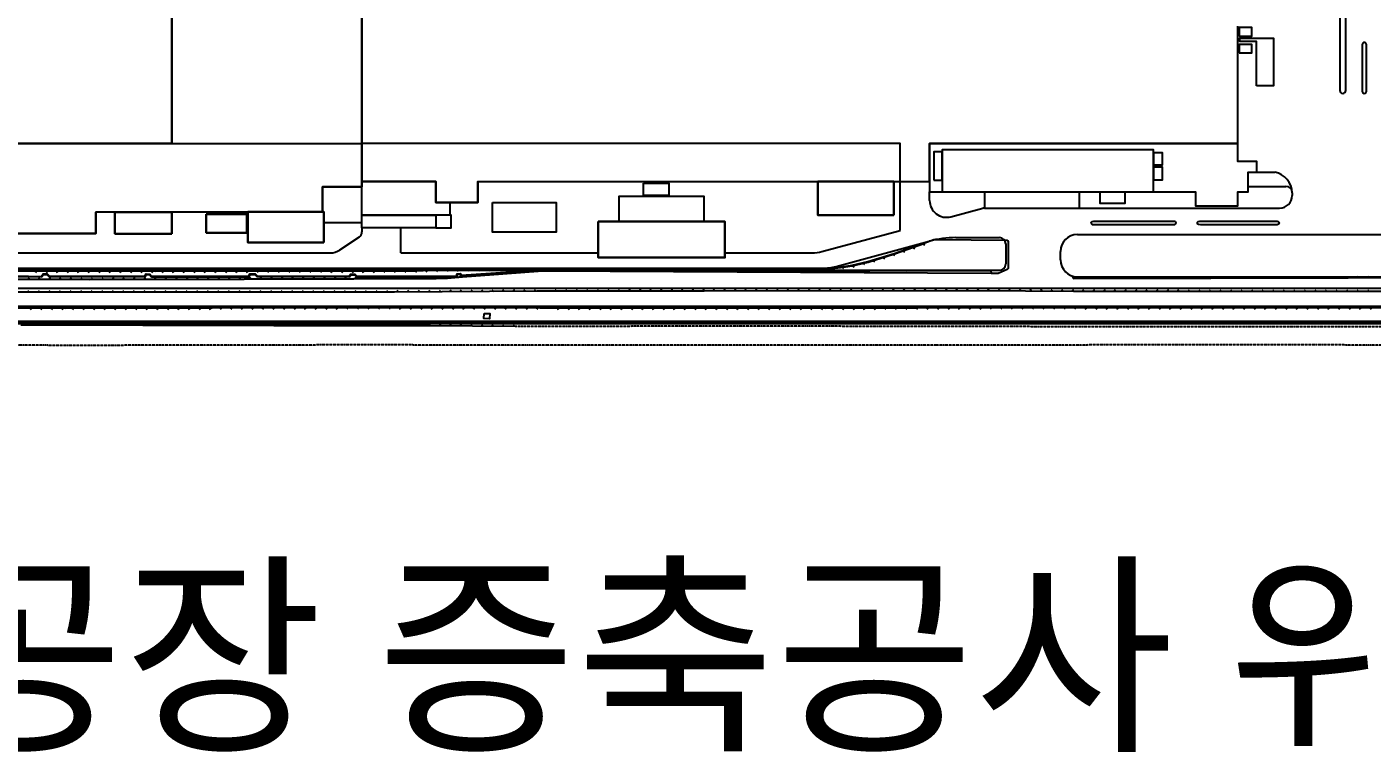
# Model space of a CAD drawing. Header units: millimetres. Extents: x -17369 to 294000, y -718917 to 220315.
# Drawn here: x 264973 to 273869, y 180236 to 185035 of the extents above; entities that cross this region are included whole.
import ezdxf
from ezdxf.enums import TextEntityAlignment as Align
from ezdxf.xclip import XClip

# ---------------------------------------------------------------- set-up
doc = ezdxf.new("R2010")
doc.units = ezdxf.units.MM
doc.header["$LTSCALE"] = 350
doc.header["$XCLIPFRAME"] = 2
doc.linetypes.add('xref key map$0$PHANTOM2', pattern=[1.25, 0.625, -0.125, 0.125, -0.125, 0.125, -0.125])
for name, color, linetype in [('A-TEXT', 7, 'Continuous'), ('xref key map$0$AE221_가드레일', 8, 'Continuous'), ('xref key map$0$CTR', 8, 'Continuous'), ('xref key map$0$L-BLDG', 9, 'Continuous'), ('xref key map$0$대지경계선', 1, 'Continuous')]:
    doc.layers.add(name, color=color, linetype=linetype)
doc.styles.add('맑은고딕', font='malgun.ttf')

# ---------------------------------------------------------------- blocks, each defined once
blk = doc.blocks.new('xref key map$0$AE221')
at = {"layer": 'xref key map$0$AE221_가드레일', "flags": 128}
blk.add_lwpolyline([(0, 0), (0.707, -0.707)], dxfattribs=at)
blk = doc.blocks.new('xref key map')
at = {"layer": 'xref key map$0$AE221_가드레일'}
for points in [[(1046890, 478397), (1156711, 478243), (1176170, 478107), (1179440, 478377), (1183422, 478730), (1187539, 479272), (1191743, 479910), (1199192, 481677), (1211659, 485567), (1217535, 487571), (1226119, 490553)], [(602038, 477005), (604469, 476997), (682897, 477348), (732047, 477359), (778590, 477330), (822258, 477478), (861693, 477415), (920220, 477529), (964462, 477482), (984350, 477559), (1000585, 478094), (1046890, 478397)], [(1491728, 474167), (1296489, 473757)], [(1491713, 467766), (1451027, 467694), (1358664, 467701), (1296522, 467775), (1251003, 468091), (1121493, 467902), (1046865, 467841)], [(601996, 459589), (664949, 459798), (725398, 460014), (818897, 459822), (888446, 459954), (961325, 460149), (1043632, 459963), (1046846, 459959)], [(1046846, 459959), (1090731, 459891), (1179134, 459884), (1266503, 460155), (1344552, 460076), (1414354, 460113), (1491696, 460066)], [(1031958, 451056), (991493, 451488), (917648, 451438), (855652, 451578), (797840, 451816)]]:
    blk.add_lwpolyline(points, dxfattribs=at)
at = {"layer": 'xref key map$0$AE221_가드레일', "flags": 128}
for points in [[(1046887, 477491), (1044881, 477502), (1026100, 476060), (1007038, 474671), (999889, 474031), (994574, 473891), (955597, 473793), (903655, 473551), (830278, 473379), (775373, 473571), (724467, 473341), (659981, 473609), (603171, 473407), (602029, 473423)], [(1199976, 476705), (1046887, 477491)], [(1046865, 467841), (1042380, 467837), (974750, 467399), (902941, 467327), (822643, 467358), (759065, 467369), (690644, 467383), (645521, 467704), (602697, 467511), (602015, 467511)]]:
    blk.add_lwpolyline(points, dxfattribs=at)
at = {"layer": 'xref key map$0$CTR'}
for p, q in [((1383366, 524278), (1391929, 524278)), ((1214471, 496658), (1214471, 519878)), ((1379346, 517529), (1397173, 517529)), ((1228366, 510872), (1228366, 514878)), ((1400173, 514529), (1400173, 513228)), ((1238456, 503150), (1253526, 507228)), ((1254366, 507228), (1253526, 507228)), ((1299366, 507228), (1394173, 507228)), ((959366, 497878), (959366, 495977)), ((977867, 485991), (977867, 497878)), ((958029, 493480), (948791, 487331)), ((1177369, 486616), (1214471, 496658)), ((1184072, 479624), (1228228, 491575)), ((1240768, 493242), (1261444, 493242)), ((1298360, 494728), (1979505, 494728)), ((710530, 485991), (944358, 485991)), ((977867, 485991), (1071361, 485991)), ((1131353, 485991), (1172666, 485991)), ((1264444, 490242), (1264444, 480791)), ((1290360, 482728), (1290360, 486728)), ((502224, 478791), (1177801, 478791)), ((493851, 477791), (1261444, 477791)), ((1298360, 474728), (1642301, 474728)), ((469717, 469291), (1805597, 469291)), ((488974, 460791), (1805597, 460791))]:
    blk.add_line(p, q, dxfattribs=at)
for points in [[(1425519, 648081, 1), (1422719, 648081), (1422719, 562995, 1), (1425519, 562995)], [(1435319, 584753, 1), (1433319, 584753), (1433319, 562595, 1), (1435319, 562595)]]:
    blk.add_lwpolyline(points, format="xyb", close=True, dxfattribs=at)
for points in [[(959366, 500291), (941361, 500241)], [(1338712, 501055), (1344447, 501062), (1344788, 500872), (1345004, 500315), (1344931, 499925), (1344648, 499580), (1344248, 499391), (1305586, 499384), (1305199, 499650), (1304947, 500162), (1305020, 500527), (1305356, 500874), (1306158, 501047), (1338712, 501055)], [(1356687, 499347), (1355837, 499434), (1355434, 499677), (1355261, 500082), (1355350, 500533), (1355670, 500899), (1356449, 501064), (1393090, 501040), (1393564, 500930), (1393913, 500428), (1393851, 500009), (1393647, 499638), (1393041, 499288), (1392247, 499264), (1356687, 499347)], [(795621, 474761), (807532, 474586), (808549, 475759), (810170, 475787), (811005, 474819), (856670, 474676), (857343, 475725), (858811, 475694), (859611, 474735), (905963, 474700), (906499, 475834), (908616, 475832), (909609, 474869), (953460, 474696), (954150, 475669), (955947, 475662), (956846, 474658), (1004345, 474724), (1004746, 475872), (1005824, 475917), (1006195, 475264)], [(795623, 475061), (807397, 474888), (808410, 476056), (810306, 476089), (811143, 475118), (856507, 474976), (857181, 476028), (858954, 475991), (859752, 475034), (905773, 475000), (906309, 476134), (908738, 476131), (909731, 475168), (953306, 474996), (953996, 475969), (956082, 475961), (956980, 474958), (1004132, 475023), (1004530, 476163), (1005995, 476224), (1006456, 475412)], [(1046888, 477960), (1217525, 477564), (1257415, 477672), (1257593, 476208)], [(1017270, 457268), (1019982, 457234), (1019853, 454702), (1017144, 454899), (1017270, 457268)]]:
    blk.add_lwpolyline(points, dxfattribs=at)
at = {"layer": 'xref key map$0$CTR', "flags": 128}
for points in [[(1046890, 478608), (1156712, 478471), (1176162, 478335), (1179421, 478604), (1183397, 478957), (1187507, 479498), (1191700, 480134), (1199132, 481897), (1211588, 485784), (1217461, 487787), (1226044, 490769), (1230337, 492298), (1231211, 492337), (1264927, 492077), (1265411, 491751), (1265651, 491300), (1265564, 478674), (1265108, 478110), (1260887, 476174), (1257593, 476208), (1046887, 477291)], [(602039, 477312), (604467, 477305), (682896, 477656), (732047, 477667), (778589, 477638), (822258, 477786), (861693, 477723), (920220, 477837), (964461, 477790), (984344, 477867), (1000579, 478402), (1044644, 478610), (1046890, 478608)], [(1046887, 477291), (1044888, 477301), (1026115, 475861), (1007054, 474472), (999900, 473831), (994577, 473691), (955598, 473593), (903656, 473351), (830278, 473179), (775373, 473371), (724467, 473141), (659981, 473409), (603170, 473207), (602029, 473223)], [(1006456, 475412), (1034529, 477352), (1040344, 477791)]]:
    blk.add_lwpolyline(points, dxfattribs=at)
at = {"layer": 'xref key map$0$CTR', "linetype": 'xref key map$0$PHANTOM2', "ltscale": 2}
for points in [[(1046826, 451094), (1031958, 451056)], [(1491675, 451077), (1329097, 450947), (1127491, 451300), (1046826, 451094)], [(1491655, 442298), (1411814, 442358), (1321863, 442356), (1231818, 442318), (1124236, 442235), (1046805, 442241)]]:
    blk.add_lwpolyline(points, dxfattribs=at)
at = {"layer": 'xref key map$0$CTR', "linetype": 'xref key map$0$PHANTOM2', "ltscale": 2, "flags": 128}
blk.add_lwpolyline([(1046805, 442241), (1032534, 442242), (958924, 442402), (899048, 442250), (820969, 442161), (736837, 442396), (648777, 442120), (647197, 441223), (647160, 435951), (647035, 435371), (636801, 435235), (636287, 435764), (636331, 440658), (635709, 441827), (602102, 442083), (601954, 442084)], dxfattribs=at)
at = {"layer": 'xref key map$0$CTR'}
for centre, radius, start, end in [((1389815, 514130), 10366, 2.202831, 78.231812), ((1397173, 514529), 3000, 0, 90), ((1236366, 510872), 8000, 180, 285.144628), ((1394173, 513228), 6000, 270, 0), ((956366, 495977), 3000, 303.64961, 0), ((1240768, 445242), 48000, 90, 105.144628), ((1261444, 490242), 3000, 0, 90), ((1298360, 486728), 8000, 90, 180), ((944358, 493991), 8000, 270, 303.64961), ((1172666, 503991), 18000, 270, 285.144628), ((1177801, 502791), 24000, 270, 285.144628), ((1261444, 480791), 3000, 270, 0), ((1298360, 482728), 8000, 180, 270)]:
    blk.add_arc(centre, radius, start, end, dxfattribs=at)
at = {"layer": 'xref key map$0$L-BLDG'}
for p, q in [((959368, 537833), (959321, 537833)), ((994366, 519878), (959368, 519878)), ((994366, 509878), (994366, 519878)), ((1014366, 519878), (1014366, 509878)), ((1014366, 509878), (994366, 509878))]:
    blk.add_line(p, q, dxfattribs=at)
for points in [[(959367, 652953), (959368, 519878), (994366, 519878), (994366, 509878), (1014366, 509878), (1014366, 519878), (1228366, 519878), (1228366, 537878), (1374366, 537878), (1374366, 593499)], [(707367, 537878), (707367, 505358), (716414, 505358), (716418, 495386), (761842, 495403), (761842, 505403), (779367, 505403), (779367, 495128), (833367, 495128), (833367, 505378), (940642, 505403), (940642, 517403), (959367, 517403), (959367, 652953)], [(959368, 519878), (994366, 519878), (994366, 509878), (1000966, 509878), (1000966, 503878), (959366, 503878), (959367, 519878)]]:
    blk.add_lwpolyline(points, dxfattribs=at)
at = {"layer": 'xref key map$0$L-BLDG', "lineweight": 30}
blk.add_lwpolyline([(725367, 557878), (761367, 557878), (761367, 617878), (851367, 617878), (851367, 597878), (869367, 597878), (869367, 537878), (725367, 537878), (725367, 557878)], dxfattribs=at)
at = {"layer": 'xref key map$0$L-BLDG'}
for points in [[(1375066, 588799), (1381066, 588799), (1381066, 592799), (1375066, 592799)], [(1383316, 565249), (1383316, 586249), (1375316, 586249), (1375316, 587749), (1391316, 587749), (1391316, 565249)], [(1375066, 580799), (1381066, 580799), (1381066, 584799), (1375066, 584799)], [(959362, 537878), (959367, 517403), (940642, 517403), (940642, 505403), (833367, 505378), (833367, 495128), (779367, 495128), (779367, 505403), (761842, 505403), (761842, 495403), (716418, 495402), (716414, 505358), (707367, 505358), (707367, 537878)], [(1214366, 519878), (1214366, 537878), (959368, 537878), (959368, 519878), (994366, 519878), (994366, 509878), (1014366, 509878), (1014366, 519878)], [(1228366, 537878), (1228366, 514878), (1254366, 514878), (1254366, 507228), (1299366, 507228), (1299366, 514878), (1308966, 514878), (1308966, 509598), (1320966, 509598), (1320966, 514878), (1354366, 514878), (1354366, 508278), (1374366, 508278), (1374366, 514878), (1379346, 514878), (1379346, 524278), (1383366, 524278), (1383366, 529328), (1374366, 529328), (1374366, 537878)], [(1230359, 520471), (1234366, 520471), (1234366, 533886), (1230359, 533886)], [(1234366, 514878), (1334366, 514878), (1334366, 534878), (1234366, 534878)], [(1334366, 527763), (1338741, 527763), (1338741, 533453), (1334366, 533453)], [(1334366, 520713), (1338741, 520713), (1338741, 526653), (1334366, 526653)], [(1092866, 519078), (1104866, 519078), (1104866, 513278), (1092866, 513278)], [(1021329, 509916), (1051404, 509916), (1051404, 495841), (1021329, 495841)], [(1121404, 500841), (1081329, 500841), (1081329, 512916), (1121404, 512916)], [(959366, 503878), (994366, 503878), (994366, 497878), (959366, 497878)], [(959366, 503878), (994366, 503878), (994366, 497878), (959366, 497878)], [(994366, 497878), (1001666, 497878), (1001666, 503878), (994366, 503878)]]:
    blk.add_lwpolyline(points, close=True, dxfattribs=at)
at = {"layer": 'xref key map$0$L-BLDG', "lineweight": 30}
for points in [[(1211404, 503878), (1175404, 503878), (1175404, 519878), (1211404, 519878)], [(869351, 495118), (842367, 495118), (842367, 505383), (869351, 505383)], [(885641, 504390), (904841, 504390), (904841, 495590), (885641, 495590)], [(941361, 490878), (905367, 490878), (905367, 505399), (941362, 505399)], [(1071361, 500845), (1131353, 500845), (1131353, 483818), (1071361, 483818)]]:
    blk.add_lwpolyline(points, close=True, dxfattribs=at)
at = {"layer": 'xref key map$0$대지경계선', "linetype": 'xref key map$0$PHANTOM2', "ltscale": 15, "const_width": 2000}
blk.add_lwpolyline([(2047905, 452999), (1279058, 453016), (467468, 453036)], dxfattribs=at)
at = {"layer": 'xref key map$0$AE221_가드레일'}
for p, xscale, yscale, zscale, rotation in [((1211010, 485365), 1000, 1000, 1000, 17.32916144947751), ((1215748, 486962), 1000, 1000, 1000, 18.83185700166035), ((1220474, 488593), 999.9999999999998, 999.9999999999998, 999.9999999999998, 19.15674094985588), ((1225198, 490233), 999.9999999999998, 999.9999999999998, 999.9999999999998, 19.15674094985588), ((999459, 478057), 999.9999999999986, 999.9999999999986, 999.9999999999986, 1.887413212093663), ((1004458, 478119), 999.9999999999999, 999.9999999999999, 999.9999999999999, 0.3750843539773158), ((1009458, 478152), 999.9999999999999, 999.9999999999999, 999.9999999999999, 0.3750843539773158), ((1014458, 478185), 999.9999999999999, 999.9999999999999, 999.9999999999999, 0.3750843539773158), ((1019458, 478218), 999.9999999999999, 999.9999999999999, 999.9999999999999, 0.3750843539773158), ((1024458, 478250), 999.9999999999999, 999.9999999999999, 999.9999999999999, 0.3750843539773158), ((1029458, 478283), 999.9999999999999, 999.9999999999999, 999.9999999999999, 0.3750843539773158), ((1034458, 478316), 999.9999999999999, 999.9999999999999, 999.9999999999999, 0.3750843539773158), ((1039457, 478349), 999.9999999999999, 999.9999999999999, 999.9999999999999, 0.3750843539773158), ((1044457, 478381), 999.9999999999999, 999.9999999999999, 999.9999999999999, 0.3750843539773158), ((1049978, 477475), 999.9999999999993, 999.9999999999993, 999.9999999999993, 179.7055840915149), ((1051890, 478390), 1000, 1000, 1000, 359.9198124281196), ((1054978, 477450), 999.9999999999993, 999.9999999999993, 999.9999999999993, 179.7055840915149), ((1056890, 478383), 1000, 1000, 1000, 359.9198124281196), ((1059978, 477424), 999.9999999999993, 999.9999999999993, 999.9999999999993, 179.7055840915149), ((1061890, 478376), 1000, 1000, 1000, 359.9198124281196), ((1064978, 477398), 999.9999999999993, 999.9999999999993, 999.9999999999993, 179.7055840915149), ((1066890, 478369), 1000, 1000, 1000, 359.9198124281196), ((1069978, 477373), 999.9999999999993, 999.9999999999993, 999.9999999999993, 179.7055840915149), ((1071889, 478362), 1000, 1000, 1000, 359.9198124281196), ((1074978, 477347), 999.9999999999993, 999.9999999999993, 999.9999999999993, 179.7055840915149), ((1076889, 478355), 1000, 1000, 1000, 359.9198124281196), ((1079978, 477321), 999.9999999999993, 999.9999999999993, 999.9999999999993, 179.7055840915149), ((1081889, 478348), 1000, 1000, 1000, 359.9198124281196), ((1086889, 478341), 1000, 1000, 1000, 359.9198124281196), ((1091889, 478334), 1000, 1000, 1000, 359.9198124281196), ((1096889, 478327), 1000, 1000, 1000, 359.9198124281196), ((1101889, 478320), 1000, 1000, 1000, 359.9198124281196), ((1106889, 478313), 1000, 1000, 1000, 359.9198124281196), ((1111889, 478306), 1000, 1000, 1000, 359.9198124281196), ((1116889, 478299), 1000, 1000, 1000, 359.9198124281196), ((1121889, 478292), 1000, 1000, 1000, 359.9198124281196), ((1126889, 478285), 1000, 1000, 1000, 359.9198124281196), ((1131889, 478278), 1000, 1000, 1000, 359.9198124281196), ((1136889, 478271), 1000, 1000, 1000, 359.9198124281196), ((1141889, 478264), 1000, 1000, 1000, 359.9198124281196), ((1146889, 478257), 1000, 1000, 1000, 359.9198124281196), ((1151889, 478250), 1000, 1000, 1000, 359.9198124281196), ((1156889, 478242), 1000, 1000, 1000, 359.5995632283892), ((1161889, 478207), 1000, 1000, 1000, 359.5995632283892), ((1166889, 478172), 1000, 1000, 1000, 359.5995632283892), ((1171889, 478137), 1000, 1000, 1000, 359.5995632283892), ((1176887, 478167), 1000, 1000, 1000, 4.720136931340949), ((1181868, 478593), 999.9999999999998, 999.9999999999998, 999.9999999999998, 5.065966157359449), ((1186833, 479179), 1000.000000000001, 1000.000000000001, 1000.000000000001, 7.49981761508118), ((1191778, 479919), 1000, 1000, 1000, 13.34465420796725), ((1196643, 481073), 1000, 1000, 1000, 13.34465420796725), ((1201464, 482386), 1000, 1000, 1000, 17.32916144947751), ((1206237, 483876), 1000, 1000, 1000, 17.32916144947751), ((802025, 473478), 999.9999999999999, 999.9999999999999, 999.9999999999999, 179.7996403818435), ((804468, 477418), 999.9999999999982, 999.9999999999982, 999.9999999999982, 0.1941822093731013), ((807025, 473460), 999.9999999999999, 999.9999999999999, 999.9999999999999, 179.7996403818435), ((809468, 477435), 999.9999999999982, 999.9999999999982, 999.9999999999982, 0.1941822093731013), ((812025, 473443), 999.9999999999999, 999.9999999999999, 999.9999999999999, 179.7996403818435), ((814468, 477452), 999.9999999999982, 999.9999999999982, 999.9999999999982, 0.1941822093731013), ((817025, 473425), 999.9999999999999, 999.9999999999999, 999.9999999999999, 179.7996403818435), ((819467, 477469), 999.9999999999982, 999.9999999999982, 999.9999999999982, 0.1941822093731013), ((822025, 473408), 999.9999999999999, 999.9999999999999, 999.9999999999999, 179.7996403818435), ((824467, 477474), 1000.000000000002, 1000.000000000002, 1000.000000000002, 359.9084663106091), ((827025, 473390), 999.9999999999999, 999.9999999999999, 999.9999999999999, 179.7996403818435), ((829467, 477467), 1000.000000000002, 1000.000000000002, 1000.000000000002, 359.9084663106091), ((832025, 473383), 999.9999999999994, 999.9999999999994, 999.9999999999994, 180.1343025979052), ((834467, 477459), 1000.000000000002, 1000.000000000002, 1000.000000000002, 359.9084663106091), ((837025, 473395), 999.9999999999994, 999.9999999999994, 999.9999999999994, 180.1343025979052), ((839467, 477451), 1000.000000000002, 1000.000000000002, 1000.000000000002, 359.9084663106091), ((842025, 473407), 999.9999999999994, 999.9999999999994, 999.9999999999994, 180.1343025979052), ((844467, 477443), 1000.000000000002, 1000.000000000002, 1000.000000000002, 359.9084663106091), ((847025, 473418), 999.9999999999994, 999.9999999999994, 999.9999999999994, 180.1343025979052), ((849467, 477435), 1000.000000000002, 1000.000000000002, 1000.000000000002, 359.9084663106091), ((852024, 473430), 999.9999999999994, 999.9999999999994, 999.9999999999994, 180.1343025979052), ((854467, 477427), 1000.000000000002, 1000.000000000002, 1000.000000000002, 359.9084663106091), ((857024, 473442), 999.9999999999994, 999.9999999999994, 999.9999999999994, 180.1343025979052), ((859467, 477419), 1000.000000000002, 1000.000000000002, 1000.000000000002, 359.9084663106091), ((862024, 473453), 999.9999999999994, 999.9999999999994, 999.9999999999994, 180.1343025979052), ((864467, 477420), 999.9999999999981, 999.9999999999981, 999.9999999999981, 0.1116016643344302), ((867024, 473465), 999.9999999999994, 999.9999999999994, 999.9999999999994, 180.1343025979052), ((869467, 477430), 999.9999999999981, 999.9999999999981, 999.9999999999981, 0.1116016643344302), ((872024, 473477), 999.9999999999994, 999.9999999999994, 999.9999999999994, 180.1343025979052), ((874467, 477440), 999.9999999999981, 999.9999999999981, 999.9999999999981, 0.1116016643344302), ((877024, 473489), 999.9999999999994, 999.9999999999994, 999.9999999999994, 180.1343025979052), ((879467, 477450), 999.9999999999981, 999.9999999999981, 999.9999999999981, 0.1116016643344302), ((882024, 473500), 999.9999999999994, 999.9999999999994, 999.9999999999994, 180.1343025979052), ((884467, 477459), 999.9999999999981, 999.9999999999981, 999.9999999999981, 0.1116016643344302), ((887024, 473512), 999.9999999999994, 999.9999999999994, 999.9999999999994, 180.1343025979052), ((889467, 477469), 999.9999999999981, 999.9999999999981, 999.9999999999981, 0.1116016643344302), ((892024, 473524), 999.9999999999994, 999.9999999999994, 999.9999999999994, 180.1343025979052), ((894467, 477479), 999.9999999999981, 999.9999999999981, 999.9999999999981, 0.1116016643344302), ((897024, 473535), 999.9999999999994, 999.9999999999994, 999.9999999999994, 180.1343025979052), ((899467, 477489), 999.9999999999981, 999.9999999999981, 999.9999999999981, 0.1116016643344302), ((902024, 473547), 999.9999999999994, 999.9999999999994, 999.9999999999994, 180.1343025979052), ((904467, 477498), 999.9999999999981, 999.9999999999981, 999.9999999999981, 0.1116016643344302), ((907024, 473567), 1000, 1000, 1000, 180.2669415560007), ((909467, 477508), 999.9999999999981, 999.9999999999981, 999.9999999999981, 0.1116016643344302), ((912024, 473590), 1000, 1000, 1000, 180.2669415560007), ((914467, 477518), 999.9999999999981, 999.9999999999981, 999.9999999999981, 0.1116016643344302), ((917024, 473613), 1000, 1000, 1000, 180.2669415560007), ((919467, 477528), 999.9999999999981, 999.9999999999981, 999.9999999999981, 0.1116016643344302), ((922024, 473637), 1000, 1000, 1000, 180.2669415560007), ((924467, 477525), 1000, 1000, 1000, 359.9391311084411), ((927024, 473660), 1000, 1000, 1000, 180.2669415560007), ((929467, 477519), 1000, 1000, 1000, 359.9391311084411), ((932024, 473683), 1000, 1000, 1000, 180.2669415560007), ((934467, 477514), 1000, 1000, 1000, 359.9391311084411), ((937024, 473706), 1000, 1000, 1000, 180.2669415560007), ((939467, 477509), 1000, 1000, 1000, 359.9391311084411), ((942024, 473730), 1000, 1000, 1000, 180.2669415560007), ((944467, 477503), 1000, 1000, 1000, 359.9391311084411), ((947024, 473753), 1000, 1000, 1000, 180.2669415560007), ((949467, 477498), 1000, 1000, 1000, 359.9391311084411), ((952024, 473776), 1000, 1000, 1000, 180.2669415560007), ((954467, 477493), 1000, 1000, 1000, 359.9391311084411), ((957024, 473797), 999.9999999999997, 999.9999999999997, 999.9999999999997, 180.1440512729388), ((959467, 477487), 1000, 1000, 1000, 359.9391311084411), ((962024, 473809), 999.9999999999997, 999.9999999999997, 999.9999999999997, 180.1440512729388), ((964467, 477482), 1000.000000000001, 1000.000000000001, 1000.000000000001, 0.2218856790026882), ((967024, 473822), 999.9999999999997, 999.9999999999997, 999.9999999999997, 180.1440512729388), ((969467, 477501), 1000.000000000001, 1000.000000000001, 1000.000000000001, 0.2218856790026882), ((972024, 473834), 999.9999999999997, 999.9999999999997, 999.9999999999997, 180.1440512729388), ((974467, 477521), 1000.000000000001, 1000.000000000001, 1000.000000000001, 0.2218856790026882), ((977024, 473847), 999.9999999999997, 999.9999999999997, 999.9999999999997, 180.1440512729388), ((979467, 477540), 1000.000000000001, 1000.000000000001, 1000.000000000001, 0.2218856790026882), ((982024, 473859), 999.9999999999997, 999.9999999999997, 999.9999999999997, 180.1440512729388), ((984467, 477563), 999.9999999999986, 999.9999999999986, 999.9999999999986, 1.887413212093663), ((987024, 473872), 999.9999999999997, 999.9999999999997, 999.9999999999997, 180.1440512729388), ((989464, 477728), 999.9999999999986, 999.9999999999986, 999.9999999999986, 1.887413212093663), ((992024, 473885), 999.9999999999997, 999.9999999999997, 999.9999999999997, 180.1440512729388), ((994462, 477892), 999.9999999999986, 999.9999999999986, 999.9999999999986, 1.887413212093663), ((997023, 473955), 1000.000000000001, 1000.000000000001, 1000.000000000001, 181.5065865713873), ((1002013, 474221), 999.9999999999995, 999.9999999999995, 999.9999999999995, 185.1200422963387), ((1006993, 474667), 999.9999999999995, 999.9999999999995, 999.9999999999995, 185.1200422963387), ((1011980, 475031), 999.9999999999993, 999.9999999999993, 999.9999999999993, 184.1678513888425), ((1016967, 475395), 999.9999999999993, 999.9999999999993, 999.9999999999993, 184.1678513888425), ((1021954, 475758), 999.9999999999993, 999.9999999999993, 999.9999999999993, 184.1678513888425), ((1026940, 476125), 999.9999999999999, 999.9999999999999, 999.9999999999999, 184.3878525400355), ((1031926, 476507), 999.9999999999999, 999.9999999999999, 999.9999999999999, 184.3878525400355), ((1036911, 476890), 999.9999999999999, 999.9999999999999, 999.9999999999999, 184.3878525400355), ((1041896, 477272), 999.9999999999999, 999.9999999999999, 999.9999999999999, 184.3878525400355), ((1084978, 477295), 999.9999999999993, 999.9999999999993, 999.9999999999993, 179.7055840915149), ((1089978, 477270), 999.9999999999993, 999.9999999999993, 999.9999999999993, 179.7055840915149), ((1094978, 477244), 999.9999999999993, 999.9999999999993, 999.9999999999993, 179.7055840915149), ((1099978, 477218), 999.9999999999993, 999.9999999999993, 999.9999999999993, 179.7055840915149), ((1104978, 477193), 999.9999999999993, 999.9999999999993, 999.9999999999993, 179.7055840915149), ((1109978, 477167), 999.9999999999993, 999.9999999999993, 999.9999999999993, 179.7055840915149), ((1114978, 477141), 999.9999999999993, 999.9999999999993, 999.9999999999993, 179.7055840915149), ((1119978, 477116), 999.9999999999993, 999.9999999999993, 999.9999999999993, 179.7055840915149), ((1124977, 477090), 999.9999999999993, 999.9999999999993, 999.9999999999993, 179.7055840915149), ((1129977, 477064), 999.9999999999993, 999.9999999999993, 999.9999999999993, 179.7055840915149), ((1134977, 477039), 999.9999999999993, 999.9999999999993, 999.9999999999993, 179.7055840915149), ((1139977, 477013), 999.9999999999993, 999.9999999999993, 999.9999999999993, 179.7055840915149), ((1144977, 476987), 999.9999999999993, 999.9999999999993, 999.9999999999993, 179.7055840915149), ((1149977, 476961), 999.9999999999993, 999.9999999999993, 999.9999999999993, 179.7055840915149), ((1154977, 476936), 999.9999999999993, 999.9999999999993, 999.9999999999993, 179.7055840915149), ((1159977, 476910), 999.9999999999993, 999.9999999999993, 999.9999999999993, 179.7055840915149), ((1164977, 476884), 999.9999999999993, 999.9999999999993, 999.9999999999993, 179.7055840915149), ((1169977, 476859), 999.9999999999993, 999.9999999999993, 999.9999999999993, 179.7055840915149), ((1174977, 476833), 999.9999999999993, 999.9999999999993, 999.9999999999993, 179.7055840915149), ((1179977, 476807), 999.9999999999993, 999.9999999999993, 999.9999999999993, 179.7055840915149), ((1184977, 476782), 999.9999999999993, 999.9999999999993, 999.9999999999993, 179.7055840915149), ((1189977, 476756), 999.9999999999993, 999.9999999999993, 999.9999999999993, 179.7055840915149), ((1194977, 476730), 999.9999999999993, 999.9999999999993, 999.9999999999993, 179.7055840915149), ((1296728, 473757), 999.9999999999997, 999.9999999999997, 999.9999999999997, 180.1203677653969), ((1301728, 473768), 999.9999999999997, 999.9999999999997, 999.9999999999997, 180.1203677653969), ((1306728, 473778), 999.9999999999997, 999.9999999999997, 999.9999999999997, 180.1203677653969), ((1311728, 473789), 999.9999999999997, 999.9999999999997, 999.9999999999997, 180.1203677653969), ((1316728, 473799), 999.9999999999997, 999.9999999999997, 999.9999999999997, 180.1203677653969), ((1321728, 473810), 999.9999999999997, 999.9999999999997, 999.9999999999997, 180.1203677653969), ((1326728, 473820), 999.9999999999997, 999.9999999999997, 999.9999999999997, 180.1203677653969), ((1331728, 473831), 999.9999999999997, 999.9999999999997, 999.9999999999997, 180.1203677653969), ((1336728, 473841), 999.9999999999997, 999.9999999999997, 999.9999999999997, 180.1203677653969), ((1341728, 473852), 999.9999999999997, 999.9999999999997, 999.9999999999997, 180.1203677653969), ((1346728, 473862), 999.9999999999997, 999.9999999999997, 999.9999999999997, 180.1203677653969), ((1351728, 473873), 999.9999999999997, 999.9999999999997, 999.9999999999997, 180.1203677653969), ((1356728, 473883), 999.9999999999997, 999.9999999999997, 999.9999999999997, 180.1203677653969), ((1361728, 473894), 999.9999999999997, 999.9999999999997, 999.9999999999997, 180.1203677653969), ((1366728, 473904), 999.9999999999997, 999.9999999999997, 999.9999999999997, 180.1203677653969), ((1371728, 473915), 999.9999999999997, 999.9999999999997, 999.9999999999997, 180.1203677653969), ((1376728, 473925), 999.9999999999997, 999.9999999999997, 999.9999999999997, 180.1203677653969), ((1381728, 473936), 999.9999999999997, 999.9999999999997, 999.9999999999997, 180.1203677653969), ((1386728, 473946), 999.9999999999997, 999.9999999999997, 999.9999999999997, 180.1203677653969), ((1391728, 473957), 999.9999999999997, 999.9999999999997, 999.9999999999997, 180.1203677653969), ((1396728, 473967), 999.9999999999997, 999.9999999999997, 999.9999999999997, 180.1203677653969), ((1401728, 473978), 999.9999999999997, 999.9999999999997, 999.9999999999997, 180.1203677653969), ((1406728, 473988), 999.9999999999997, 999.9999999999997, 999.9999999999997, 180.1203677653969), ((1411728, 473999), 999.9999999999997, 999.9999999999997, 999.9999999999997, 180.1203677653969), ((1416728, 474009), 999.9999999999997, 999.9999999999997, 999.9999999999997, 180.1203677653969), ((1421728, 474020), 999.9999999999997, 999.9999999999997, 999.9999999999997, 180.1203677653969), ((1426728, 474030), 999.9999999999997, 999.9999999999997, 999.9999999999997, 180.1203677653969), ((1431728, 474041), 999.9999999999997, 999.9999999999997, 999.9999999999997, 180.1203677653969), ((1436728, 474051), 999.9999999999997, 999.9999999999997, 999.9999999999997, 180.1203677653969), ((801866, 467362), 999.9999999999997, 999.9999999999997, 999.9999999999997, 179.9900869237009), ((806866, 467361), 999.9999999999997, 999.9999999999997, 999.9999999999997, 179.9900869237009), ((811866, 467360), 999.9999999999997, 999.9999999999997, 999.9999999999997, 179.9900869237009), ((816866, 467359), 999.9999999999997, 999.9999999999997, 999.9999999999997, 179.9900869237009), ((821866, 467358), 999.9999999999997, 999.9999999999997, 999.9999999999997, 179.9900869237009), ((826866, 467356), 1000, 1000, 1000, 179.9778802825186), ((831866, 467354), 1000, 1000, 1000, 179.9778802825186), ((836866, 467352), 1000, 1000, 1000, 179.9778802825186), ((841866, 467351), 1000, 1000, 1000, 179.9778802825186), ((846866, 467349), 1000, 1000, 1000, 179.9778802825186), ((851866, 467347), 1000, 1000, 1000, 179.9778802825186), ((856866, 467345), 1000, 1000, 1000, 179.9778802825186), ((861866, 467343), 1000, 1000, 1000, 179.9778802825186), ((866866, 467341), 1000, 1000, 1000, 179.9778802825186), ((871866, 467339), 1000, 1000, 1000, 179.9778802825186), ((876866, 467337), 1000, 1000, 1000, 179.9778802825186), ((881866, 467335), 1000, 1000, 1000, 179.9778802825186), ((886866, 467333), 1000, 1000, 1000, 179.9778802825186), ((891866, 467331), 1000, 1000, 1000, 179.9778802825186), ((896866, 467329), 1000, 1000, 1000, 179.9778802825186), ((901866, 467327), 1000, 1000, 1000, 179.9778802825186), ((906866, 467331), 1000, 1000, 1000, 180.0574481574502), ((911866, 467336), 1000, 1000, 1000, 180.0574481574502), ((916866, 467341), 1000, 1000, 1000, 180.0574481574502), ((921866, 467346), 1000, 1000, 1000, 180.0574481574502), ((926866, 467351), 1000, 1000, 1000, 180.0574481574502), ((931866, 467356), 1000, 1000, 1000, 180.0574481574502), ((936866, 467361), 1000, 1000, 1000, 180.0574481574502), ((941866, 467366), 1000, 1000, 1000, 180.0574481574502), ((946866, 467371), 1000, 1000, 1000, 180.0574481574502), ((951866, 467376), 1000, 1000, 1000, 180.0574481574502), ((956866, 467381), 1000, 1000, 1000, 180.0574481574502), ((961866, 467386), 1000, 1000, 1000, 180.0574481574502), ((966866, 467391), 1000, 1000, 1000, 180.0574481574502), ((971866, 467396), 1000, 1000, 1000, 180.0574481574502), ((976866, 467413), 1000, 1000, 1000, 180.3714896829253), ((981866, 467445), 1000, 1000, 1000, 180.3714896829253), ((986866, 467478), 1000, 1000, 1000, 180.3714896829253), ((991866, 467510), 1000, 1000, 1000, 180.3714896829253), ((996866, 467542), 1000, 1000, 1000, 180.3714896829253), ((1001866, 467575), 1000, 1000, 1000, 180.3714896829253), ((1006866, 467607), 1000, 1000, 1000, 180.3714896829253), ((1011865, 467640), 1000, 1000, 1000, 180.3714896829253), ((1016865, 467672), 1000, 1000, 1000, 180.3714896829253), ((1021865, 467704), 1000, 1000, 1000, 180.3714896829253), ((1026865, 467737), 1000, 1000, 1000, 180.3714896829253), ((1031865, 467769), 1000, 1000, 1000, 180.3714896829253), ((1036865, 467802), 1000, 1000, 1000, 180.3714896829253), ((1041865, 467834), 1000, 1000, 1000, 180.3714896829253), ((1051715, 467845), 999.9999999999981, 999.9999999999981, 999.9999999999981, 180.0470747516421), ((1056715, 467849), 999.9999999999981, 999.9999999999981, 999.9999999999981, 180.0470747516421), ((1061715, 467853), 999.9999999999981, 999.9999999999981, 999.9999999999981, 180.0470747516421), ((1066715, 467857), 999.9999999999981, 999.9999999999981, 999.9999999999981, 180.0470747516421), ((1071715, 467862), 999.9999999999981, 999.9999999999981, 999.9999999999981, 180.0470747516421), ((1076715, 467866), 999.9999999999981, 999.9999999999981, 999.9999999999981, 180.0470747516421), ((1081715, 467870), 999.9999999999981, 999.9999999999981, 999.9999999999981, 180.0470747516421), ((1086715, 467874), 999.9999999999981, 999.9999999999981, 999.9999999999981, 180.0470747516421), ((1091715, 467878), 999.9999999999981, 999.9999999999981, 999.9999999999981, 180.0470747516421), ((1096715, 467882), 999.9999999999981, 999.9999999999981, 999.9999999999981, 180.0470747516421), ((1101715, 467886), 999.9999999999981, 999.9999999999981, 999.9999999999981, 180.0470747516421), ((1106715, 467890), 999.9999999999981, 999.9999999999981, 999.9999999999981, 180.0470747516421), ((1111715, 467894), 999.9999999999981, 999.9999999999981, 999.9999999999981, 180.0470747516421), ((1116715, 467899), 999.9999999999981, 999.9999999999981, 999.9999999999981, 180.0470747516421), ((1121715, 467903), 1000, 1000, 1000, 180.0836143513344), ((1126715, 467910), 1000, 1000, 1000, 180.0836143513344), ((1131715, 467917), 1000, 1000, 1000, 180.0836143513344), ((1136715, 467925), 1000, 1000, 1000, 180.0836143513344), ((1141715, 467932), 1000, 1000, 1000, 180.0836143513344), ((1146715, 467939), 1000, 1000, 1000, 180.0836143513344), ((1151715, 467947), 1000, 1000, 1000, 180.0836143513344), ((1156715, 467954), 1000, 1000, 1000, 180.0836143513344), ((1161715, 467961), 1000, 1000, 1000, 180.0836143513344), ((1166715, 467968), 1000, 1000, 1000, 180.0836143513344), ((1171715, 467976), 1000, 1000, 1000, 180.0836143513344), ((1176715, 467983), 1000, 1000, 1000, 180.0836143513344), ((1181715, 467990), 1000, 1000, 1000, 180.0836143513344), ((1186715, 467998), 1000, 1000, 1000, 180.0836143513344), ((1191715, 468005), 1000, 1000, 1000, 180.0836143513344), ((1196715, 468012), 1000, 1000, 1000, 180.0836143513344), ((1201715, 468020), 1000, 1000, 1000, 180.0836143513344), ((1206715, 468027), 1000, 1000, 1000, 180.0836143513344), ((1211715, 468034), 1000, 1000, 1000, 180.0836143513344), ((1216715, 468041), 1000, 1000, 1000, 180.0836143513344), ((1221715, 468049), 1000, 1000, 1000, 180.0836143513344), ((1226715, 468056), 1000, 1000, 1000, 180.0836143513344), ((1231715, 468063), 1000, 1000, 1000, 180.0836143513344), ((1236715, 468071), 1000, 1000, 1000, 180.0836143513344), ((1241715, 468078), 1000, 1000, 1000, 180.0836143513344), ((1246715, 468085), 1000, 1000, 1000, 180.0836143513344), ((1251715, 468087), 1000.000000000002, 1000.000000000002, 1000.000000000002, 179.6022501486117), ((1256714, 468052), 1000.000000000002, 1000.000000000002, 1000.000000000002, 179.6022501486117), ((1261714, 468017), 1000.000000000002, 1000.000000000002, 1000.000000000002, 179.6022501486117), ((1266714, 467982), 1000.000000000002, 1000.000000000002, 1000.000000000002, 179.6022501486117), ((1271714, 467948), 1000.000000000002, 1000.000000000002, 1000.000000000002, 179.6022501486117), ((1276714, 467913), 1000.000000000002, 1000.000000000002, 1000.000000000002, 179.6022501486117), ((1281714, 467878), 1000.000000000002, 1000.000000000002, 1000.000000000002, 179.6022501486117), ((1286714, 467844), 1000.000000000002, 1000.000000000002, 1000.000000000002, 179.6022501486117), ((1291714, 467809), 1000.000000000002, 1000.000000000002, 1000.000000000002, 179.6022501486117), ((1296713, 467775), 999.9999999999985, 999.9999999999985, 999.9999999999985, 179.9317710136822), ((1301713, 467769), 999.9999999999985, 999.9999999999985, 999.9999999999985, 179.9317710136822), ((1306713, 467763), 999.9999999999985, 999.9999999999985, 999.9999999999985, 179.9317710136822), ((1311713, 467757), 999.9999999999985, 999.9999999999985, 999.9999999999985, 179.9317710136822), ((1316713, 467751), 999.9999999999985, 999.9999999999985, 999.9999999999985, 179.9317710136822), ((1321713, 467745), 999.9999999999985, 999.9999999999985, 999.9999999999985, 179.9317710136822), ((1326713, 467740), 999.9999999999985, 999.9999999999985, 999.9999999999985, 179.9317710136822), ((1331713, 467734), 999.9999999999985, 999.9999999999985, 999.9999999999985, 179.9317710136822), ((1336713, 467728), 999.9999999999985, 999.9999999999985, 999.9999999999985, 179.9317710136822), ((1341713, 467722), 999.9999999999985, 999.9999999999985, 999.9999999999985, 179.9317710136822), ((1346713, 467716), 999.9999999999985, 999.9999999999985, 999.9999999999985, 179.9317710136822), ((1351713, 467710), 999.9999999999985, 999.9999999999985, 999.9999999999985, 179.9317710136822), ((1356713, 467704), 999.9999999999985, 999.9999999999985, 999.9999999999985, 179.9317710136822), ((1361713, 467701), 1000.000000000001, 1000.000000000001, 1000.000000000001, 179.9956576717061), ((1366713, 467701), 1000.000000000001, 1000.000000000001, 1000.000000000001, 179.9956576717061), ((1371713, 467700), 1000.000000000001, 1000.000000000001, 1000.000000000001, 179.9956576717061), ((1376713, 467700), 1000.000000000001, 1000.000000000001, 1000.000000000001, 179.9956576717061), ((1381713, 467700), 1000.000000000001, 1000.000000000001, 1000.000000000001, 179.9956576717061), ((1386713, 467699), 1000.000000000001, 1000.000000000001, 1000.000000000001, 179.9956576717061), ((1391713, 467699), 1000.000000000001, 1000.000000000001, 1000.000000000001, 179.9956576717061), ((1396713, 467699), 1000.000000000001, 1000.000000000001, 1000.000000000001, 179.9956576717061), ((1401713, 467698), 1000.000000000001, 1000.000000000001, 1000.000000000001, 179.9956576717061), ((1406713, 467698), 1000.000000000001, 1000.000000000001, 1000.000000000001, 179.9956576717061), ((1411713, 467697), 1000.000000000001, 1000.000000000001, 1000.000000000001, 179.9956576717061), ((1416713, 467697), 1000.000000000001, 1000.000000000001, 1000.000000000001, 179.9956576717061), ((1421713, 467697), 1000.000000000001, 1000.000000000001, 1000.000000000001, 179.9956576717061), ((1426713, 467696), 1000.000000000001, 1000.000000000001, 1000.000000000001, 179.9956576717061), ((1431713, 467696), 1000.000000000001, 1000.000000000001, 1000.000000000001, 179.9956576717061), ((1436713, 467696), 1000.000000000001, 1000.000000000001, 1000.000000000001, 179.9956576717061), ((801995, 459857), 1000, 1000, 1000, 359.8823434026127), ((806995, 459846), 1000, 1000, 1000, 359.8823434026127), ((811995, 459836), 1000, 1000, 1000, 359.8823434026127), ((816995, 459826), 1000, 1000, 1000, 359.8823434026127), ((821995, 459828), 999.9999999999999, 999.9999999999999, 999.9999999999999, 0.1087455254861958), ((826995, 459837), 999.9999999999999, 999.9999999999999, 999.9999999999999, 0.1087455254861958), ((831995, 459847), 999.9999999999999, 999.9999999999999, 999.9999999999999, 0.1087455254861958), ((836995, 459856), 999.9999999999999, 999.9999999999999, 999.9999999999999, 0.1087455254861958), ((841995, 459866), 999.9999999999999, 999.9999999999999, 999.9999999999999, 0.1087455254861958), ((846995, 459875), 999.9999999999999, 999.9999999999999, 999.9999999999999, 0.1087455254861958), ((851995, 459885), 999.9999999999999, 999.9999999999999, 999.9999999999999, 0.1087455254861958), ((856995, 459894), 999.9999999999999, 999.9999999999999, 999.9999999999999, 0.1087455254861958), ((861995, 459904), 999.9999999999999, 999.9999999999999, 999.9999999999999, 0.1087455254861958), ((866995, 459913), 999.9999999999999, 999.9999999999999, 999.9999999999999, 0.1087455254861958), ((871995, 459923), 999.9999999999999, 999.9999999999999, 999.9999999999999, 0.1087455254861958), ((876995, 459932), 999.9999999999999, 999.9999999999999, 999.9999999999999, 0.1087455254861958), ((881995, 459942), 999.9999999999999, 999.9999999999999, 999.9999999999999, 0.1087455254861958), ((886995, 459951), 999.9999999999999, 999.9999999999999, 999.9999999999999, 0.1087455254861958), ((891995, 459963), 999.9999999999999, 999.9999999999999, 999.9999999999999, 0.1533020082094761), ((896995, 459977), 999.9999999999999, 999.9999999999999, 999.9999999999999, 0.1533020082094761), ((901995, 459990), 999.9999999999999, 999.9999999999999, 999.9999999999999, 0.1533020082094761), ((906995, 460004), 999.9999999999999, 999.9999999999999, 999.9999999999999, 0.1533020082094761), ((911995, 460017), 999.9999999999999, 999.9999999999999, 999.9999999999999, 0.1533020082094761), ((916995, 460030), 999.9999999999999, 999.9999999999999, 999.9999999999999, 0.1533020082094761), ((921995, 460044), 999.9999999999999, 999.9999999999999, 999.9999999999999, 0.1533020082094761), ((926995, 460057), 999.9999999999999, 999.9999999999999, 999.9999999999999, 0.1533020082094761), ((931995, 460071), 999.9999999999999, 999.9999999999999, 999.9999999999999, 0.1533020082094761), ((936995, 460084), 999.9999999999999, 999.9999999999999, 999.9999999999999, 0.1533020082094761), ((941995, 460097), 999.9999999999999, 999.9999999999999, 999.9999999999999, 0.1533020082094761), ((946995, 460111), 999.9999999999999, 999.9999999999999, 999.9999999999999, 0.1533020082094761), ((951995, 460124), 999.9999999999999, 999.9999999999999, 999.9999999999999, 0.1533020082094761), ((956995, 460137), 999.9999999999999, 999.9999999999999, 999.9999999999999, 0.1533020082094761), ((961995, 460147), 1000, 1000, 1000, 359.8708694387793), ((966995, 460136), 1000, 1000, 1000, 359.8708694387793), ((971995, 460125), 1000, 1000, 1000, 359.8708694387793), ((976995, 460114), 1000, 1000, 1000, 359.8708694387793), ((981995, 460102), 1000, 1000, 1000, 359.8708694387793), ((986995, 460091), 1000, 1000, 1000, 359.8708694387793), ((991995, 460080), 1000, 1000, 1000, 359.8708694387793), ((996995, 460069), 1000, 1000, 1000, 359.8708694387793), ((1001995, 460057), 1000, 1000, 1000, 359.8708694387793), ((1006995, 460046), 1000, 1000, 1000, 359.8708694387793), ((1011995, 460035), 1000, 1000, 1000, 359.8708694387793), ((1016995, 460024), 1000, 1000, 1000, 359.8708694387793), ((1021995, 460012), 1000, 1000, 1000, 359.8708694387793), ((1026995, 460001), 1000, 1000, 1000, 359.8708694387793), ((1031995, 459990), 1000, 1000, 1000, 359.8708694387793), ((1036995, 459978), 1000, 1000, 1000, 359.8708694387793), ((1041995, 459967), 1000, 1000, 1000, 359.8708694387793), ((1051846, 459951), 1000, 1000, 1000, 359.912412303848), ((1056846, 459943), 1000, 1000, 1000, 359.912412303848), ((1061846, 459936), 1000, 1000, 1000, 359.912412303848), ((1066846, 459928), 1000, 1000, 1000, 359.912412303848), ((1071846, 459920), 1000, 1000, 1000, 359.912412303848), ((1076846, 459913), 1000, 1000, 1000, 359.912412303848), ((1081846, 459905), 1000, 1000, 1000, 359.912412303848), ((1086846, 459897), 1000, 1000, 1000, 359.912412303848), ((1091846, 459891), 1000, 1000, 1000, 359.9954631577919), ((1096846, 459891), 1000, 1000, 1000, 359.9954631577919), ((1101846, 459891), 1000, 1000, 1000, 359.9954631577919), ((1106846, 459890), 1000, 1000, 1000, 359.9954631577919), ((1111846, 459890), 1000, 1000, 1000, 359.9954631577919), ((1116846, 459889), 1000, 1000, 1000, 359.9954631577919), ((1121846, 459889), 1000, 1000, 1000, 359.9954631577919), ((1126846, 459889), 1000, 1000, 1000, 359.9954631577919), ((1131846, 459888), 1000, 1000, 1000, 359.9954631577919), ((1136846, 459888), 1000, 1000, 1000, 359.9954631577919), ((1141846, 459887), 1000, 1000, 1000, 359.9954631577919), ((1146846, 459887), 1000, 1000, 1000, 359.9954631577919), ((1151846, 459887), 1000, 1000, 1000, 359.9954631577919), ((1156846, 459886), 1000, 1000, 1000, 359.9954631577919), ((1161846, 459886), 1000, 1000, 1000, 359.9954631577919), ((1166846, 459885), 1000, 1000, 1000, 359.9954631577919), ((1171846, 459885), 1000, 1000, 1000, 359.9954631577919), ((1176846, 459885), 1000, 1000, 1000, 359.9954631577919), ((1181846, 459893), 999.9999999999994, 999.9999999999994, 999.9999999999994, 0.1777187154106132), ((1186846, 459908), 999.9999999999994, 999.9999999999994, 999.9999999999994, 0.1777187154106132), ((1191846, 459924), 999.9999999999994, 999.9999999999994, 999.9999999999994, 0.1777187154106132), ((1196846, 459939), 999.9999999999994, 999.9999999999994, 999.9999999999994, 0.1777187154106132), ((1201846, 459955), 999.9999999999994, 999.9999999999994, 999.9999999999994, 0.1777187154106132), ((1206846, 459970), 999.9999999999994, 999.9999999999994, 999.9999999999994, 0.1777187154106132), ((1211846, 459986), 999.9999999999994, 999.9999999999994, 999.9999999999994, 0.1777187154106132), ((1216846, 460001), 999.9999999999994, 999.9999999999994, 999.9999999999994, 0.1777187154106132), ((1221846, 460017), 999.9999999999994, 999.9999999999994, 999.9999999999994, 0.1777187154106132), ((1226846, 460032), 999.9999999999994, 999.9999999999994, 999.9999999999994, 0.1777187154106132), ((1231846, 460048), 999.9999999999994, 999.9999999999994, 999.9999999999994, 0.1777187154106132), ((1236846, 460063), 999.9999999999994, 999.9999999999994, 999.9999999999994, 0.1777187154106132), ((1241846, 460079), 999.9999999999994, 999.9999999999994, 999.9999999999994, 0.1777187154106132), ((1246846, 460095), 999.9999999999994, 999.9999999999994, 999.9999999999994, 0.1777187154106132), ((1251846, 460110), 999.9999999999994, 999.9999999999994, 999.9999999999994, 0.1777187154106132), ((1256846, 460126), 999.9999999999994, 999.9999999999994, 999.9999999999994, 0.1777187154106132), ((1261846, 460141), 999.9999999999994, 999.9999999999994, 999.9999999999994, 0.1777187154106132), ((1266846, 460155), 1000.000000000001, 1000.000000000001, 1000.000000000001, 359.9420061110179), ((1271846, 460150), 1000.000000000001, 1000.000000000001, 1000.000000000001, 359.9420061110179), ((1276846, 460145), 1000.000000000001, 1000.000000000001, 1000.000000000001, 359.9420061110179), ((1281846, 460140), 1000.000000000001, 1000.000000000001, 1000.000000000001, 359.9420061110179), ((1286846, 460135), 1000.000000000001, 1000.000000000001, 1000.000000000001, 359.9420061110179), ((1291846, 460130), 1000.000000000001, 1000.000000000001, 1000.000000000001, 359.9420061110179), ((1296846, 460125), 1000.000000000001, 1000.000000000001, 1000.000000000001, 359.9420061110179), ((1301846, 460120), 1000.000000000001, 1000.000000000001, 1000.000000000001, 359.9420061110179), ((1306846, 460115), 1000.000000000001, 1000.000000000001, 1000.000000000001, 359.9420061110179), ((1311846, 460110), 1000.000000000001, 1000.000000000001, 1000.000000000001, 359.9420061110179), ((1316846, 460105), 1000.000000000001, 1000.000000000001, 1000.000000000001, 359.9420061110179), ((1321846, 460099), 1000.000000000001, 1000.000000000001, 1000.000000000001, 359.9420061110179), ((1326846, 460094), 1000.000000000001, 1000.000000000001, 1000.000000000001, 359.9420061110179), ((1331846, 460089), 1000.000000000001, 1000.000000000001, 1000.000000000001, 359.9420061110179), ((1336846, 460084), 1000.000000000001, 1000.000000000001, 1000.000000000001, 359.9420061110179), ((1341846, 460079), 1000.000000000001, 1000.000000000001, 1000.000000000001, 359.9420061110179), ((1346846, 460078), 999.9999999999987, 999.9999999999987, 999.9999999999987, 0.0303708152104451), ((1351846, 460080), 999.9999999999987, 999.9999999999987, 999.9999999999987, 0.0303708152104451), ((1356846, 460083), 999.9999999999987, 999.9999999999987, 999.9999999999987, 0.0303708152104451), ((1361846, 460086), 999.9999999999987, 999.9999999999987, 999.9999999999987, 0.0303708152104451), ((1366846, 460088), 999.9999999999987, 999.9999999999987, 999.9999999999987, 0.0303708152104451), ((1371846, 460091), 999.9999999999987, 999.9999999999987, 999.9999999999987, 0.0303708152104451), ((1376846, 460094), 999.9999999999987, 999.9999999999987, 999.9999999999987, 0.0303708152104451), ((1381846, 460096), 999.9999999999987, 999.9999999999987, 999.9999999999987, 0.0303708152104451), ((1386846, 460099), 999.9999999999987, 999.9999999999987, 999.9999999999987, 0.0303708152104451), ((1391846, 460102), 999.9999999999987, 999.9999999999987, 999.9999999999987, 0.0303708152104451), ((1396846, 460104), 999.9999999999987, 999.9999999999987, 999.9999999999987, 0.0303708152104451), ((1401846, 460107), 999.9999999999987, 999.9999999999987, 999.9999999999987, 0.0303708152104451), ((1406846, 460110), 999.9999999999987, 999.9999999999987, 999.9999999999987, 0.0303708152104451), ((1411846, 460112), 999.9999999999987, 999.9999999999987, 999.9999999999987, 0.0303708152104451), ((1416846, 460112), 1000, 1000, 1000, 359.9646852511876), ((1421846, 460109), 1000, 1000, 1000, 359.9646852511876), ((1426846, 460106), 1000, 1000, 1000, 359.9646852511876), ((1431846, 460103), 1000, 1000, 1000, 359.9646852511876), ((1436846, 460100), 1000, 1000, 1000, 359.9646852511876), ((801829, 451799), 999.9999999999997, 999.9999999999997, 999.9999999999997, 179.7641224250005), ((806828, 451779), 999.9999999999997, 999.9999999999997, 999.9999999999997, 179.7641224250005), ((811828, 451758), 999.9999999999997, 999.9999999999997, 999.9999999999997, 179.7641224250005), ((816828, 451738), 999.9999999999997, 999.9999999999997, 999.9999999999997, 179.7641224250005), ((821828, 451717), 999.9999999999997, 999.9999999999997, 999.9999999999997, 179.7641224250005), ((826828, 451696), 999.9999999999997, 999.9999999999997, 999.9999999999997, 179.7641224250005), ((831828, 451676), 999.9999999999997, 999.9999999999997, 999.9999999999997, 179.7641224250005), ((836828, 451655), 999.9999999999997, 999.9999999999997, 999.9999999999997, 179.7641224250005), ((841828, 451635), 999.9999999999997, 999.9999999999997, 999.9999999999997, 179.7641224250005), ((846828, 451614), 999.9999999999997, 999.9999999999997, 999.9999999999997, 179.7641224250005), ((851828, 451593), 999.9999999999997, 999.9999999999997, 999.9999999999997, 179.7641224250005), ((856828, 451575), 1000, 1000, 1000, 179.8706163926092), ((861828, 451564), 1000, 1000, 1000, 179.8706163926092), ((866828, 451552), 1000, 1000, 1000, 179.8706163926092), ((871828, 451541), 1000, 1000, 1000, 179.8706163926092), ((876828, 451530), 1000, 1000, 1000, 179.8706163926092), ((881828, 451519), 1000, 1000, 1000, 179.8706163926092), ((886828, 451507), 1000, 1000, 1000, 179.8706163926092), ((891828, 451496), 1000, 1000, 1000, 179.8706163926092), ((896828, 451485), 1000, 1000, 1000, 179.8706163926092), ((901828, 451473), 1000, 1000, 1000, 179.8706163926092), ((906828, 451462), 1000, 1000, 1000, 179.8706163926092), ((911828, 451451), 1000, 1000, 1000, 179.8706163926092), ((916828, 451440), 1000, 1000, 1000, 179.8706163926092), ((921828, 451441), 1000.000000000001, 1000.000000000001, 1000.000000000001, 180.0387956684377), ((926828, 451444), 1000.000000000001, 1000.000000000001, 1000.000000000001, 180.0387956684377), ((931828, 451447), 1000.000000000001, 1000.000000000001, 1000.000000000001, 180.0387956684377), ((936828, 451451), 1000.000000000001, 1000.000000000001, 1000.000000000001, 180.0387956684377), ((941828, 451454), 1000.000000000001, 1000.000000000001, 1000.000000000001, 180.0387956684377), ((946828, 451457), 1000.000000000001, 1000.000000000001, 1000.000000000001, 180.0387956684377), ((951828, 451461), 1000.000000000001, 1000.000000000001, 1000.000000000001, 180.0387956684377), ((956828, 451464), 1000.000000000001, 1000.000000000001, 1000.000000000001, 180.0387956684377), ((961828, 451468), 1000.000000000001, 1000.000000000001, 1000.000000000001, 180.0387956684377), ((966828, 451471), 1000.000000000001, 1000.000000000001, 1000.000000000001, 180.0387956684377), ((971828, 451474), 1000.000000000001, 1000.000000000001, 1000.000000000001, 180.0387956684377), ((976828, 451478), 1000.000000000001, 1000.000000000001, 1000.000000000001, 180.0387956684377), ((981828, 451481), 1000.000000000001, 1000.000000000001, 1000.000000000001, 180.0387956684377), ((986828, 451485), 1000.000000000001, 1000.000000000001, 1000.000000000001, 180.0387956684377), ((991828, 451484), 999.9999999999999, 999.9999999999999, 999.9999999999999, 179.3894895744811), ((996828, 451431), 999.9999999999999, 999.9999999999999, 999.9999999999999, 179.3894895744811), ((1001827, 451378), 999.9999999999999, 999.9999999999999, 999.9999999999999, 179.3894895744811), ((1006827, 451324), 999.9999999999999, 999.9999999999999, 999.9999999999999, 179.3894895744811), ((1011827, 451271), 999.9999999999999, 999.9999999999999, 999.9999999999999, 179.3894895744811), ((1016826, 451218), 999.9999999999999, 999.9999999999999, 999.9999999999999, 179.3894895744811), ((1021826, 451164), 999.9999999999999, 999.9999999999999, 999.9999999999999, 179.3894895744811), ((1026826, 451111), 999.9999999999999, 999.9999999999999, 999.9999999999999, 179.3894895744811), ((1031826, 451058), 999.9999999999999, 999.9999999999999, 999.9999999999999, 179.3894895744811)]:
    blk.add_blockref('xref key map$0$AE221', p, dxfattribs=dict(at, xscale=xscale, yscale=yscale, zscale=zscale, rotation=rotation))

msp = doc.modelspace()

# ---------------------------------------------------------------- texts
at = {"layer": 'A-TEXT', "color": 3, "style": '맑은고딕'}
msp.add_text('신차체공장 증축공사 위치', height=1050, dxfattribs=at).set_placement((260343.1, 180873.2), align=Align.MIDDLE_LEFT)

# ---------------------------------------------------------------- next in the draw order: block references
ref = msp.add_blockref('xref key map', (253797.2, 176755.9), dxfattribs=dict(xscale=0.01395821451102549, yscale=0.01395821451102549, zscale=0.01395821451102549))
XClip(ref).set_block_clipping_path([(-0.0000000075, 167165.6021255665), (2389260.125662934, 1718467.6565462798)])

doc.saveas('drawing.dxf')
